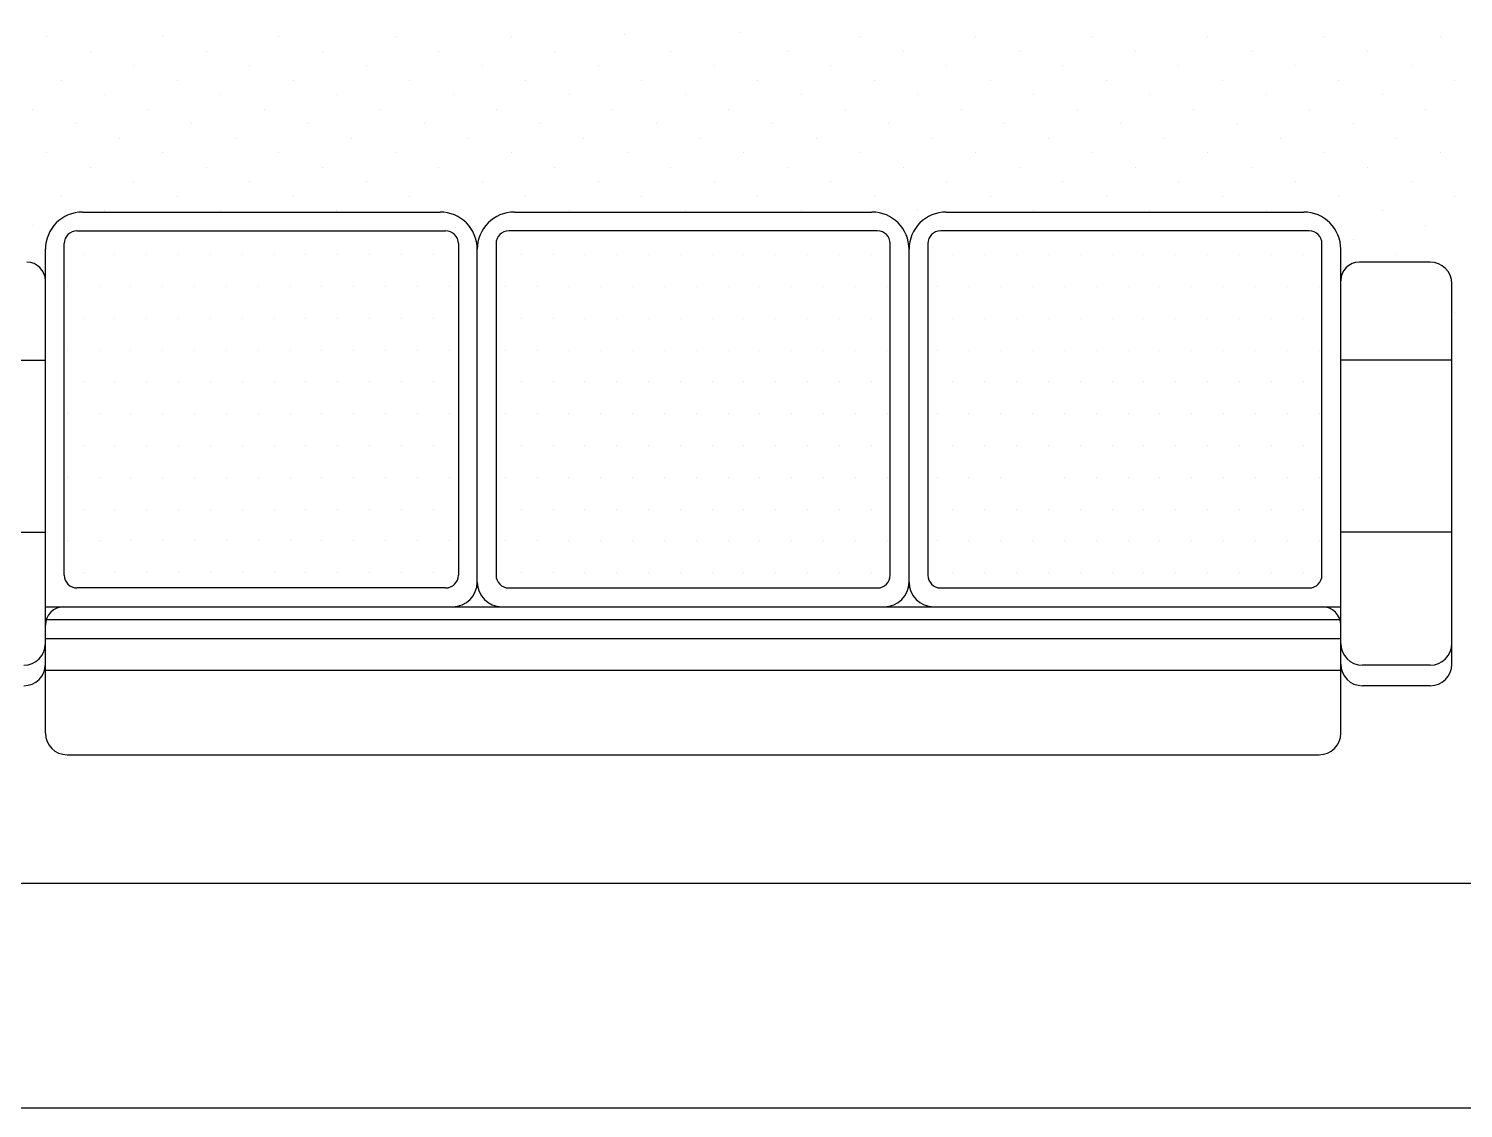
# Model space of a CAD drawing. Header units: inches. Extents: x -0.4 to 42.1, y 14 to 38.8.
# Drawn here: x 22.734 to 24.808, y 13.972 to 15.533 of the extents above; entities that cross this region are included whole.
import ezdxf

# ---------------------------------------------------------------- set-up
doc = ezdxf.new("R2010")
doc.units = ezdxf.units.IN
doc.header["$MEASUREMENT"] = 0
for name, color, linetype in [('02', 2, 'Continuous'), ('4', 4, 'Continuous'), ('kadrbm', 4, 'Continuous')]:
    doc.layers.add(name, color=color, linetype=linetype)

# ---------------------------------------------------------------- blocks, each defined once
blk = doc.blocks.new('kadrbm')
at = {"layer": 'kadrbm', "color": 4}
blk.add_lwpolyline([(0, 0), (0, 24.7972), (21, 24.7972), (21, 0), (0, 0)], close=True, dxfattribs=at)
blk.add_lwpolyline([(20.6631, 0.3257), (20.6631, 24.4603), (0.3369, 24.4603), (0.3369, 0.3257), (20.6631, 0.3257)], dxfattribs=at)

msp = doc.modelspace()

# ---------------------------------------------------------------- linework, layer by layer
at = {"layer": '02'}
for p, q in [((22.8116, 15.2681), (23.3286, 15.2681)), ((23.436, 15.2681), (23.953, 15.2681)), ((24.0604, 15.2681), (24.5774, 15.2681)), ((22.8035, 15.2409), (23.3366, 15.2409)), ((23.9611, 15.2409), (23.4279, 15.2409)), ((24.5855, 15.2409), (24.0523, 15.2409)), ((22.7579, 14.5143), (22.7579, 15.2144)), ((22.7851, 14.7428), (22.7851, 15.2225)), ((23.3551, 15.2225), (23.3551, 14.7428)), ((23.4095, 15.2225), (23.4095, 14.7428)), ((23.9795, 14.7428), (23.9795, 15.2225)), ((24.0067, 14.7329), (24.0067, 15.2144)), ((24.0339, 15.2225), (24.0339, 14.7428)), ((24.6039, 14.7428), (24.6039, 15.2225)), ((24.6311, 14.5143), (24.6311, 15.2144)), ((24.7604, 15.1957), (24.6579, 15.1957)), ((24.7917, 14.6141), (24.7917, 15.1645)), ((22.5973, 15.0538), (22.7579, 15.0538)), ((24.7917, 15.0538), (24.6311, 15.0538)), ((22.5973, 14.8053), (22.7579, 14.8053)), ((24.7917, 14.8053), (24.6311, 14.8053)), ((23.3366, 14.7244), (22.8035, 14.7244)), ((23.4279, 14.7244), (23.9611, 14.7244)), ((24.0523, 14.7244), (24.5855, 14.7244)), ((22.7579, 14.6972), (24.6311, 14.6972)), ((22.7592, 14.6788), (24.6311, 14.6788)), ((22.7579, 14.6512), (24.6311, 14.6512)), ((22.7579, 14.6052), (24.6311, 14.6052)), ((24.7604, 14.6127), (24.6623, 14.6127)), ((24.7604, 14.5829), (24.6623, 14.5829)), ((22.7891, 14.4831), (24.5999, 14.4831))]:
    msp.add_line(p, q, dxfattribs=at)
for centre, radius, start, end in [((22.8116, 15.2144), 0.0537, 90, 180), ((23.3286, 15.2144), 0.0537, 0, 90), ((23.436, 15.2144), 0.0537, 90, 180), ((23.953, 15.2144), 0.0537, 0, 90), ((24.0604, 15.2144), 0.0537, 90, 180), ((24.5774, 15.2144), 0.0537, 0, 90), ((22.8035, 15.2225), 0.0184, 90, 180), ((23.3366, 15.2225), 0.0184, 0, 90), ((23.4279, 15.2225), 0.0184, 90, 180), ((23.9611, 15.2225), 0.0184, 0, 90), ((24.0523, 15.2225), 0.0184, 90, 180), ((24.5855, 15.2225), 0.0184, 0, 90), ((22.731, 15.1688), 0.0268, 0, 90), ((24.6579, 15.1688), 0.0268, 90, 180), ((24.7604, 15.1645), 0.0312, 0, 90), ((22.8035, 14.7428), 0.0184, 180, 270), ((23.3366, 14.7428), 0.0184, 270, 0), ((23.3466, 14.7329), 0.0357, 270, 0), ((23.418, 14.7329), 0.0357, 180, 270), ((23.4279, 14.7428), 0.0184, 180, 270), ((23.9611, 14.7428), 0.0184, 270, 0), ((23.971, 14.7329), 0.0357, 270, 0), ((24.0424, 14.7329), 0.0357, 180, 270), ((24.0523, 14.7428), 0.0184, 180, 270), ((24.5855, 14.7428), 0.0184, 270, 0), ((22.7846, 14.6704), 0.0268, 90, 180), ((24.6043, 14.6704), 0.0268, 0, 90), ((22.7266, 14.6439), 0.0312, 270, 0), ((24.6623, 14.6439), 0.0312, 180, 270), ((24.7604, 14.6439), 0.0312, 270, 0), ((22.7266, 14.6141), 0.0312, 270, 0), ((24.6623, 14.6141), 0.0312, 180, 270), ((24.7604, 14.6141), 0.0312, 270, 0), ((22.7891, 14.5143), 0.0312, 180, 270), ((24.5999, 14.5143), 0.0312, 270, 0)]:
    msp.add_arc(centre, radius, start, end, dxfattribs=at)
at = {"layer": '4'}
for p, q in [((22.7597, 15.5217), (22.7597, 15.5217)), ((22.9276, 15.5217), (22.9276, 15.5217)), ((23.0955, 15.5217), (23.0955, 15.5217)), ((23.2635, 15.5217), (23.2635, 15.5217)), ((23.4314, 15.5217), (23.4314, 15.5217)), ((23.5958, 15.5247), (23.5958, 15.5247)), ((23.7621, 15.5277), (23.7621, 15.5277)), ((23.9352, 15.5217), (23.9352, 15.5217)), ((24.1032, 15.5217), (24.1032, 15.5217)), ((24.2711, 15.5217), (24.2711, 15.5217)), ((24.439, 15.5217), (24.439, 15.5217)), ((24.607, 15.5217), (24.607, 15.5217)), ((24.7749, 15.5217), (24.7749, 15.5217)), ((22.8226, 15.5007), (22.8226, 15.5007)), ((22.9906, 15.5007), (22.9906, 15.5007)), ((23.1585, 15.5007), (23.1585, 15.5007)), ((23.3265, 15.5007), (23.3265, 15.5007)), ((23.4944, 15.5007), (23.4944, 15.5007)), ((23.6623, 15.5007), (23.6623, 15.5007)), ((23.8303, 15.5007), (23.8303, 15.5007)), ((23.9982, 15.5007), (23.9982, 15.5007)), ((24.1661, 15.5007), (24.1661, 15.5007)), ((24.3341, 15.5007), (24.3341, 15.5007)), ((24.502, 15.5007), (24.502, 15.5007)), ((24.67, 15.5007), (24.67, 15.5007)), ((22.8856, 15.4797), (22.8856, 15.4797)), ((23.0536, 15.4797), (23.0536, 15.4797)), ((23.2215, 15.4797), (23.2215, 15.4797)), ((23.3894, 15.4797), (23.3894, 15.4797)), ((23.5574, 15.4797), (23.5574, 15.4797)), ((23.7253, 15.4797), (23.7253, 15.4797)), ((23.8932, 15.4797), (23.8932, 15.4797)), ((24.0612, 15.4797), (24.0612, 15.4797)), ((24.2291, 15.4797), (24.2291, 15.4797)), ((24.3971, 15.4797), (24.3971, 15.4797)), ((24.565, 15.4797), (24.565, 15.4797)), ((24.7329, 15.4797), (24.7329, 15.4797)), ((22.7807, 15.4587), (22.7807, 15.4587)), ((22.9486, 15.4587), (22.9486, 15.4587)), ((23.1165, 15.4587), (23.1165, 15.4587)), ((23.2845, 15.4587), (23.2845, 15.4587)), ((23.4524, 15.4587), (23.4524, 15.4587)), ((23.6203, 15.4587), (23.6203, 15.4587)), ((23.7883, 15.4587), (23.7883, 15.4587)), ((23.9562, 15.4587), (23.9562, 15.4587)), ((24.1242, 15.4587), (24.1242, 15.4587)), ((24.2921, 15.4587), (24.2921, 15.4587)), ((24.46, 15.4587), (24.46, 15.4587)), ((24.628, 15.4587), (24.628, 15.4587)), ((24.7959, 15.4587), (24.7959, 15.4587)), ((22.8436, 15.4377), (22.8436, 15.4377)), ((23.0116, 15.4377), (23.0116, 15.4377)), ((23.1795, 15.4377), (23.1795, 15.4377)), ((23.3474, 15.4377), (23.3474, 15.4377)), ((23.5154, 15.4377), (23.5154, 15.4377)), ((23.6833, 15.4377), (23.6833, 15.4377)), ((23.8513, 15.4377), (23.8513, 15.4377)), ((24.0192, 15.4377), (24.0192, 15.4377)), ((24.1871, 15.4377), (24.1871, 15.4377)), ((24.3551, 15.4377), (24.3551, 15.4377)), ((24.523, 15.4377), (24.523, 15.4377)), ((24.691, 15.4377), (24.691, 15.4377)), ((22.7387, 15.4167), (22.7387, 15.4167)), ((22.9066, 15.4167), (22.9066, 15.4167)), ((23.0745, 15.4167), (23.0745, 15.4167)), ((23.2425, 15.4167), (23.2425, 15.4167)), ((23.4104, 15.4167), (23.4104, 15.4167)), ((23.5784, 15.4167), (23.5784, 15.4167)), ((23.7463, 15.4167), (23.7463, 15.4167)), ((23.9142, 15.4167), (23.9142, 15.4167)), ((24.0822, 15.4167), (24.0822, 15.4167)), ((24.2501, 15.4167), (24.2501, 15.4167)), ((24.4181, 15.4167), (24.4181, 15.4167)), ((24.586, 15.4167), (24.586, 15.4167)), ((24.7539, 15.4167), (24.7539, 15.4167)), ((22.8017, 15.3957), (22.8017, 15.3957)), ((22.9696, 15.3957), (22.9696, 15.3957)), ((23.1375, 15.3957), (23.1375, 15.3957)), ((23.3055, 15.3957), (23.3055, 15.3957)), ((23.4734, 15.3957), (23.4734, 15.3957)), ((23.6413, 15.3957), (23.6413, 15.3957)), ((23.8093, 15.3957), (23.8093, 15.3957)), ((23.9772, 15.3957), (23.9772, 15.3957)), ((24.1452, 15.3957), (24.1452, 15.3957)), ((24.3131, 15.3957), (24.3131, 15.3957)), ((24.481, 15.3957), (24.481, 15.3957)), ((24.649, 15.3957), (24.649, 15.3957)), ((22.8646, 15.3747), (22.8646, 15.3747)), ((23.0326, 15.3747), (23.0326, 15.3747)), ((23.2005, 15.3747), (23.2005, 15.3747)), ((23.3684, 15.3747), (23.3684, 15.3747)), ((23.5364, 15.3747), (23.5364, 15.3747)), ((23.7043, 15.3747), (23.7043, 15.3747)), ((23.8723, 15.3747), (23.8723, 15.3747)), ((24.0402, 15.3747), (24.0402, 15.3747)), ((24.2081, 15.3747), (24.2081, 15.3747)), ((24.3761, 15.3747), (24.3761, 15.3747)), ((24.544, 15.3747), (24.544, 15.3747)), ((24.7119, 15.3747), (24.7119, 15.3747)), ((22.7597, 15.3537), (22.7597, 15.3537)), ((22.9276, 15.3537), (22.9276, 15.3537)), ((23.0955, 15.3537), (23.0955, 15.3537)), ((23.2635, 15.3537), (23.2635, 15.3537)), ((23.4314, 15.3537), (23.4314, 15.3537)), ((23.5994, 15.3537), (23.5994, 15.3537)), ((23.7673, 15.3537), (23.7673, 15.3537)), ((23.9352, 15.3537), (23.9352, 15.3537)), ((24.1032, 15.3537), (24.1032, 15.3537)), ((24.2711, 15.3537), (24.2711, 15.3537)), ((24.439, 15.3537), (24.439, 15.3537)), ((24.607, 15.3537), (24.607, 15.3537)), ((24.7749, 15.3537), (24.7749, 15.3537)), ((22.8226, 15.3327), (22.8226, 15.3327)), ((22.9906, 15.3327), (22.9906, 15.3327)), ((23.1585, 15.3327), (23.1585, 15.3327)), ((23.3265, 15.3327), (23.3265, 15.3327)), ((23.4944, 15.3327), (23.4944, 15.3327)), ((23.6623, 15.3327), (23.6623, 15.3327)), ((23.8303, 15.3327), (23.8303, 15.3327)), ((23.9982, 15.3327), (23.9982, 15.3327)), ((24.1661, 15.3327), (24.1661, 15.3327)), ((24.3341, 15.3327), (24.3341, 15.3327)), ((24.502, 15.3327), (24.502, 15.3327)), ((24.67, 15.3327), (24.67, 15.3327)), ((22.8856, 15.3117), (22.8856, 15.3117)), ((23.0536, 15.3117), (23.0536, 15.3117)), ((23.2215, 15.3117), (23.2215, 15.3117)), ((23.3894, 15.3117), (23.3894, 15.3117)), ((23.5574, 15.3117), (23.5574, 15.3117)), ((23.7253, 15.3117), (23.7253, 15.3117)), ((23.8932, 15.3117), (23.8932, 15.3117)), ((24.0612, 15.3117), (24.0612, 15.3117)), ((24.2291, 15.3117), (24.2291, 15.3117)), ((24.3971, 15.3117), (24.3971, 15.3117)), ((24.565, 15.3117), (24.565, 15.3117)), ((24.7329, 15.3117), (24.7329, 15.3117)), ((22.7807, 15.2907), (22.7807, 15.2907)), ((22.9486, 15.2907), (22.9486, 15.2907)), ((23.1165, 15.2907), (23.1165, 15.2907)), ((23.2845, 15.2907), (23.2845, 15.2907)), ((23.4524, 15.2907), (23.4524, 15.2907)), ((23.6203, 15.2907), (23.6203, 15.2907)), ((23.7883, 15.2907), (23.7883, 15.2907)), ((23.9562, 15.2907), (23.9562, 15.2907)), ((24.1242, 15.2907), (24.1242, 15.2907)), ((24.2921, 15.2907), (24.2921, 15.2907)), ((24.46, 15.2907), (24.46, 15.2907)), ((24.628, 15.2907), (24.628, 15.2907)), ((24.7959, 15.2907), (24.7959, 15.2907)), ((22.8436, 15.2697), (22.8436, 15.2697)), ((23.0116, 15.2697), (23.0116, 15.2697)), ((23.1795, 15.2697), (23.1795, 15.2697)), ((23.3474, 15.2697), (23.3474, 15.2697)), ((23.5154, 15.2697), (23.5154, 15.2697)), ((23.6833, 15.2697), (23.6833, 15.2697)), ((23.8513, 15.2697), (23.8513, 15.2697)), ((24.0192, 15.2697), (24.0192, 15.2697)), ((24.1871, 15.2697), (24.1871, 15.2697)), ((24.3551, 15.2697), (24.3551, 15.2697)), ((24.523, 15.2697), (24.523, 15.2697)), ((24.691, 15.2697), (24.691, 15.2697)), ((22.7387, 15.2488), (22.7387, 15.2488)), ((24.7539, 15.2488), (24.7539, 15.2488)), ((24.649, 15.2278), (24.649, 15.2278)), ((23.3823, 14.7329), (23.3823, 15.2144)), ((24.7119, 15.2068), (24.7119, 15.2068)), ((22.8124, 15.2065), (22.8124, 15.2065)), ((22.8584, 15.2065), (22.8584, 15.2065)), ((22.9045, 15.2065), (22.9045, 15.2065)), ((22.9505, 15.2065), (22.9505, 15.2065)), ((22.9965, 15.2065), (22.9965, 15.2065)), ((23.0426, 15.2065), (23.0426, 15.2065)), ((23.0886, 15.2065), (23.0886, 15.2065)), ((23.1346, 15.2065), (23.1346, 15.2065)), ((23.1806, 15.2065), (23.1806, 15.2065)), ((23.2267, 15.2065), (23.2267, 15.2065)), ((23.2727, 15.2065), (23.2727, 15.2065)), ((23.3187, 15.2065), (23.3187, 15.2065)), ((23.4458, 15.2065), (23.4458, 15.2065)), ((23.4919, 15.2065), (23.4919, 15.2065)), ((23.5379, 15.2065), (23.5379, 15.2065)), ((23.5839, 15.2065), (23.5839, 15.2065)), ((23.6299, 15.2065), (23.6299, 15.2065)), ((23.676, 15.2065), (23.676, 15.2065)), ((23.722, 15.2065), (23.722, 15.2065)), ((23.768, 15.2065), (23.768, 15.2065)), ((23.814, 15.2065), (23.814, 15.2065)), ((23.8601, 15.2065), (23.8601, 15.2065)), ((23.9061, 15.2065), (23.9061, 15.2065)), ((23.9521, 15.2065), (23.9521, 15.2065)), ((24.0702, 15.2065), (24.0702, 15.2065)), ((24.1163, 15.2065), (24.1163, 15.2065)), ((24.1623, 15.2065), (24.1623, 15.2065)), ((24.2083, 15.2065), (24.2083, 15.2065)), ((24.2543, 15.2065), (24.2543, 15.2065)), ((24.3004, 15.2065), (24.3004, 15.2065)), ((24.3464, 15.2065), (24.3464, 15.2065)), ((24.3924, 15.2065), (24.3924, 15.2065)), ((24.4385, 15.2065), (24.4385, 15.2065)), ((24.4845, 15.2065), (24.4845, 15.2065)), ((24.5305, 15.2065), (24.5305, 15.2065)), ((24.5765, 15.2065), (24.5765, 15.2065)), ((22.7894, 15.1605), (22.7894, 15.1605)), ((22.8354, 15.1605), (22.8354, 15.1605)), ((22.8815, 15.1605), (22.8815, 15.1605)), ((22.9275, 15.1605), (22.9275, 15.1605)), ((22.9735, 15.1605), (22.9735, 15.1605)), ((23.0195, 15.1605), (23.0195, 15.1605)), ((23.0656, 15.1605), (23.0656, 15.1605)), ((23.1116, 15.1605), (23.1116, 15.1605)), ((23.1576, 15.1605), (23.1576, 15.1605)), ((23.2036, 15.1605), (23.2036, 15.1605)), ((23.2497, 15.1605), (23.2497, 15.1605)), ((23.2957, 15.1605), (23.2957, 15.1605)), ((23.3417, 15.1605), (23.3417, 15.1605)), ((23.4228, 15.1605), (23.4228, 15.1605)), ((23.4688, 15.1605), (23.4688, 15.1605)), ((23.5149, 15.1605), (23.5149, 15.1605)), ((23.5609, 15.1605), (23.5609, 15.1605)), ((23.6069, 15.1605), (23.6069, 15.1605)), ((23.6529, 15.1605), (23.6529, 15.1605)), ((23.699, 15.1605), (23.699, 15.1605)), ((23.745, 15.1605), (23.745, 15.1605)), ((23.791, 15.1605), (23.791, 15.1605)), ((23.8371, 15.1605), (23.8371, 15.1605)), ((23.8831, 15.1605), (23.8831, 15.1605)), ((23.9291, 15.1605), (23.9291, 15.1605)), ((23.9751, 15.1605), (23.9751, 15.1605)), ((24.0472, 15.1605), (24.0472, 15.1605)), ((24.0932, 15.1605), (24.0932, 15.1605)), ((24.1393, 15.1605), (24.1393, 15.1605)), ((24.1853, 15.1605), (24.1853, 15.1605)), ((24.2313, 15.1605), (24.2313, 15.1605)), ((24.2774, 15.1605), (24.2774, 15.1605)), ((24.3234, 15.1605), (24.3234, 15.1605)), ((24.3694, 15.1605), (24.3694, 15.1605)), ((24.4154, 15.1605), (24.4154, 15.1605)), ((24.4615, 15.1605), (24.4615, 15.1605)), ((24.5075, 15.1605), (24.5075, 15.1605)), ((24.5535, 15.1605), (24.5535, 15.1605)), ((24.5996, 15.1605), (24.5996, 15.1605)), ((22.8124, 15.1145), (22.8124, 15.1145)), ((22.8584, 15.1145), (22.8584, 15.1145)), ((22.9045, 15.1145), (22.9045, 15.1145)), ((22.9505, 15.1145), (22.9505, 15.1145)), ((22.9965, 15.1145), (22.9965, 15.1145)), ((23.0426, 15.1145), (23.0426, 15.1145)), ((23.0886, 15.1145), (23.0886, 15.1145)), ((23.1346, 15.1145), (23.1346, 15.1145)), ((23.1806, 15.1145), (23.1806, 15.1145)), ((23.2267, 15.1145), (23.2267, 15.1145)), ((23.2727, 15.1145), (23.2727, 15.1145)), ((23.3187, 15.1145), (23.3187, 15.1145)), ((23.4458, 15.1145), (23.4458, 15.1145)), ((23.4919, 15.1145), (23.4919, 15.1145)), ((23.5379, 15.1145), (23.5379, 15.1145)), ((23.5839, 15.1145), (23.5839, 15.1145)), ((23.6299, 15.1145), (23.6299, 15.1145)), ((23.676, 15.1145), (23.676, 15.1145)), ((23.722, 15.1145), (23.722, 15.1145)), ((23.768, 15.1145), (23.768, 15.1145)), ((23.814, 15.1145), (23.814, 15.1145)), ((23.8601, 15.1145), (23.8601, 15.1145)), ((23.9061, 15.1145), (23.9061, 15.1145)), ((23.9521, 15.1145), (23.9521, 15.1145)), ((24.0702, 15.1145), (24.0702, 15.1145)), ((24.1163, 15.1145), (24.1163, 15.1145)), ((24.1623, 15.1145), (24.1623, 15.1145)), ((24.2083, 15.1145), (24.2083, 15.1145)), ((24.2543, 15.1145), (24.2543, 15.1145)), ((24.3004, 15.1145), (24.3004, 15.1145)), ((24.3464, 15.1145), (24.3464, 15.1145)), ((24.3924, 15.1145), (24.3924, 15.1145)), ((24.4385, 15.1145), (24.4385, 15.1145)), ((24.4845, 15.1145), (24.4845, 15.1145)), ((24.5305, 15.1145), (24.5305, 15.1145)), ((24.5765, 15.1145), (24.5765, 15.1145)), ((24.7959, 15.1228), (24.7959, 15.1228)), ((22.7894, 15.0684), (22.7894, 15.0684)), ((22.8354, 15.0684), (22.8354, 15.0684)), ((22.8815, 15.0684), (22.8815, 15.0684)), ((22.9275, 15.0684), (22.9275, 15.0684)), ((22.9735, 15.0684), (22.9735, 15.0684)), ((23.0195, 15.0684), (23.0195, 15.0684)), ((23.0656, 15.0684), (23.0656, 15.0684)), ((23.1116, 15.0684), (23.1116, 15.0684)), ((23.1576, 15.0684), (23.1576, 15.0684)), ((23.2036, 15.0684), (23.2036, 15.0684)), ((23.2497, 15.0684), (23.2497, 15.0684)), ((23.2957, 15.0684), (23.2957, 15.0684)), ((23.3417, 15.0684), (23.3417, 15.0684)), ((23.4228, 15.0684), (23.4228, 15.0684)), ((23.4688, 15.0684), (23.4688, 15.0684)), ((23.5149, 15.0684), (23.5149, 15.0684)), ((23.5609, 15.0684), (23.5609, 15.0684)), ((23.6069, 15.0684), (23.6069, 15.0684)), ((23.6529, 15.0684), (23.6529, 15.0684)), ((23.699, 15.0684), (23.699, 15.0684)), ((23.745, 15.0684), (23.745, 15.0684)), ((23.791, 15.0684), (23.791, 15.0684)), ((23.8371, 15.0684), (23.8371, 15.0684)), ((23.8831, 15.0684), (23.8831, 15.0684)), ((23.9291, 15.0684), (23.9291, 15.0684)), ((23.9751, 15.0684), (23.9751, 15.0684)), ((24.0472, 15.0684), (24.0472, 15.0684)), ((24.0932, 15.0684), (24.0932, 15.0684)), ((24.1393, 15.0684), (24.1393, 15.0684)), ((24.1853, 15.0684), (24.1853, 15.0684)), ((24.2313, 15.0684), (24.2313, 15.0684)), ((24.2774, 15.0684), (24.2774, 15.0684)), ((24.3234, 15.0684), (24.3234, 15.0684)), ((24.3694, 15.0684), (24.3694, 15.0684)), ((24.4154, 15.0684), (24.4154, 15.0684)), ((24.4615, 15.0684), (24.4615, 15.0684)), ((24.5075, 15.0684), (24.5075, 15.0684)), ((24.5535, 15.0684), (24.5535, 15.0684)), ((24.5996, 15.0684), (24.5996, 15.0684)), ((22.8124, 15.0224), (22.8124, 15.0224)), ((22.8584, 15.0224), (22.8584, 15.0224)), ((22.9045, 15.0224), (22.9045, 15.0224)), ((22.9505, 15.0224), (22.9505, 15.0224)), ((22.9965, 15.0224), (22.9965, 15.0224)), ((23.0426, 15.0224), (23.0426, 15.0224)), ((23.0886, 15.0224), (23.0886, 15.0224)), ((23.1346, 15.0224), (23.1346, 15.0224)), ((23.1806, 15.0224), (23.1806, 15.0224)), ((23.2267, 15.0224), (23.2267, 15.0224)), ((23.2727, 15.0224), (23.2727, 15.0224)), ((23.3187, 15.0224), (23.3187, 15.0224)), ((23.4458, 15.0224), (23.4458, 15.0224)), ((23.4919, 15.0224), (23.4919, 15.0224)), ((23.5379, 15.0224), (23.5379, 15.0224)), ((23.5839, 15.0224), (23.5839, 15.0224)), ((23.6299, 15.0224), (23.6299, 15.0224)), ((23.676, 15.0224), (23.676, 15.0224)), ((23.722, 15.0224), (23.722, 15.0224)), ((23.768, 15.0224), (23.768, 15.0224)), ((23.814, 15.0224), (23.814, 15.0224)), ((23.8601, 15.0224), (23.8601, 15.0224)), ((23.9061, 15.0224), (23.9061, 15.0224)), ((23.9521, 15.0224), (23.9521, 15.0224)), ((24.0702, 15.0224), (24.0702, 15.0224)), ((24.1163, 15.0224), (24.1163, 15.0224)), ((24.1623, 15.0224), (24.1623, 15.0224)), ((24.2083, 15.0224), (24.2083, 15.0224)), ((24.2543, 15.0224), (24.2543, 15.0224)), ((24.3004, 15.0224), (24.3004, 15.0224)), ((24.3464, 15.0224), (24.3464, 15.0224)), ((24.3924, 15.0224), (24.3924, 15.0224)), ((24.4385, 15.0224), (24.4385, 15.0224)), ((24.4845, 15.0224), (24.4845, 15.0224)), ((24.5305, 15.0224), (24.5305, 15.0224)), ((24.5765, 15.0224), (24.5765, 15.0224)), ((22.7894, 14.9764), (22.7894, 14.9764)), ((22.8354, 14.9764), (22.8354, 14.9764)), ((22.8815, 14.9764), (22.8815, 14.9764)), ((22.9275, 14.9764), (22.9275, 14.9764)), ((22.9735, 14.9764), (22.9735, 14.9764)), ((23.0195, 14.9764), (23.0195, 14.9764)), ((23.0656, 14.9764), (23.0656, 14.9764)), ((23.1116, 14.9764), (23.1116, 14.9764)), ((23.1576, 14.9764), (23.1576, 14.9764)), ((23.2036, 14.9764), (23.2036, 14.9764)), ((23.2497, 14.9764), (23.2497, 14.9764)), ((23.2957, 14.9764), (23.2957, 14.9764)), ((23.3417, 14.9764), (23.3417, 14.9764)), ((23.4228, 14.9764), (23.4228, 14.9764)), ((23.4688, 14.9764), (23.4688, 14.9764)), ((23.5149, 14.9764), (23.5149, 14.9764)), ((23.5609, 14.9764), (23.5609, 14.9764)), ((23.6069, 14.9764), (23.6069, 14.9764)), ((23.6529, 14.9764), (23.6529, 14.9764)), ((23.699, 14.9764), (23.699, 14.9764)), ((23.745, 14.9764), (23.745, 14.9764)), ((23.791, 14.9764), (23.791, 14.9764)), ((23.8371, 14.9764), (23.8371, 14.9764)), ((23.8831, 14.9764), (23.8831, 14.9764)), ((23.9291, 14.9764), (23.9291, 14.9764)), ((23.9751, 14.9764), (23.9751, 14.9764)), ((24.0472, 14.9764), (24.0472, 14.9764)), ((24.0932, 14.9764), (24.0932, 14.9764)), ((24.1393, 14.9764), (24.1393, 14.9764)), ((24.1853, 14.9764), (24.1853, 14.9764)), ((24.2313, 14.9764), (24.2313, 14.9764)), ((24.2774, 14.9764), (24.2774, 14.9764)), ((24.3234, 14.9764), (24.3234, 14.9764)), ((24.3694, 14.9764), (24.3694, 14.9764)), ((24.4154, 14.9764), (24.4154, 14.9764)), ((24.4615, 14.9764), (24.4615, 14.9764)), ((24.5075, 14.9764), (24.5075, 14.9764)), ((24.5535, 14.9764), (24.5535, 14.9764)), ((24.5996, 14.9764), (24.5996, 14.9764)), ((22.8124, 14.9303), (22.8124, 14.9303)), ((22.8584, 14.9303), (22.8584, 14.9303)), ((22.9045, 14.9303), (22.9045, 14.9303)), ((22.9505, 14.9303), (22.9505, 14.9303)), ((22.9965, 14.9303), (22.9965, 14.9303)), ((23.0426, 14.9303), (23.0426, 14.9303)), ((23.0886, 14.9303), (23.0886, 14.9303)), ((23.1346, 14.9303), (23.1346, 14.9303)), ((23.1806, 14.9303), (23.1806, 14.9303)), ((23.2267, 14.9303), (23.2267, 14.9303)), ((23.2727, 14.9303), (23.2727, 14.9303)), ((23.3187, 14.9303), (23.3187, 14.9303)), ((23.4458, 14.9303), (23.4458, 14.9303)), ((23.4919, 14.9303), (23.4919, 14.9303)), ((23.5379, 14.9303), (23.5379, 14.9303)), ((23.5839, 14.9303), (23.5839, 14.9303)), ((23.6299, 14.9303), (23.6299, 14.9303)), ((23.676, 14.9303), (23.676, 14.9303)), ((23.722, 14.9303), (23.722, 14.9303)), ((23.768, 14.9303), (23.768, 14.9303)), ((23.814, 14.9303), (23.814, 14.9303)), ((23.8601, 14.9303), (23.8601, 14.9303)), ((23.9061, 14.9303), (23.9061, 14.9303)), ((23.9521, 14.9303), (23.9521, 14.9303)), ((24.0702, 14.9303), (24.0702, 14.9303)), ((24.1163, 14.9303), (24.1163, 14.9303)), ((24.1623, 14.9303), (24.1623, 14.9303)), ((24.2083, 14.9303), (24.2083, 14.9303)), ((24.2543, 14.9303), (24.2543, 14.9303)), ((24.3004, 14.9303), (24.3004, 14.9303)), ((24.3464, 14.9303), (24.3464, 14.9303)), ((24.3924, 14.9303), (24.3924, 14.9303)), ((24.4385, 14.9303), (24.4385, 14.9303)), ((24.4845, 14.9303), (24.4845, 14.9303)), ((24.5305, 14.9303), (24.5305, 14.9303)), ((24.5765, 14.9303), (24.5765, 14.9303)), ((22.7894, 14.8843), (22.7894, 14.8843)), ((22.8354, 14.8843), (22.8354, 14.8843)), ((22.8815, 14.8843), (22.8815, 14.8843)), ((22.9275, 14.8843), (22.9275, 14.8843)), ((22.9735, 14.8843), (22.9735, 14.8843)), ((23.0195, 14.8843), (23.0195, 14.8843)), ((23.0656, 14.8843), (23.0656, 14.8843)), ((23.1116, 14.8843), (23.1116, 14.8843)), ((23.1576, 14.8843), (23.1576, 14.8843)), ((23.2036, 14.8843), (23.2036, 14.8843)), ((23.2497, 14.8843), (23.2497, 14.8843)), ((23.2957, 14.8843), (23.2957, 14.8843)), ((23.3417, 14.8843), (23.3417, 14.8843)), ((23.4228, 14.8843), (23.4228, 14.8843)), ((23.4688, 14.8843), (23.4688, 14.8843)), ((23.5149, 14.8843), (23.5149, 14.8843)), ((23.5609, 14.8843), (23.5609, 14.8843)), ((23.6069, 14.8843), (23.6069, 14.8843)), ((23.6529, 14.8843), (23.6529, 14.8843)), ((23.699, 14.8843), (23.699, 14.8843)), ((23.745, 14.8843), (23.745, 14.8843)), ((23.791, 14.8843), (23.791, 14.8843)), ((23.8371, 14.8843), (23.8371, 14.8843)), ((23.8831, 14.8843), (23.8831, 14.8843)), ((23.9291, 14.8843), (23.9291, 14.8843)), ((23.9751, 14.8843), (23.9751, 14.8843)), ((24.0472, 14.8843), (24.0472, 14.8843)), ((24.0932, 14.8843), (24.0932, 14.8843)), ((24.1393, 14.8843), (24.1393, 14.8843)), ((24.2313, 14.8843), (24.2313, 14.8843)), ((24.2774, 14.8843), (24.2774, 14.8843)), ((24.3234, 14.8843), (24.3234, 14.8843)), ((24.3694, 14.8843), (24.3694, 14.8843)), ((24.4154, 14.8843), (24.4154, 14.8843)), ((24.4615, 14.8843), (24.4615, 14.8843)), ((24.5075, 14.8843), (24.5075, 14.8843)), ((24.5535, 14.8843), (24.5535, 14.8843)), ((24.5996, 14.8843), (24.5996, 14.8843)), ((22.8124, 14.8383), (22.8124, 14.8383)), ((22.8584, 14.8383), (22.8584, 14.8383)), ((22.9045, 14.8383), (22.9045, 14.8383)), ((22.9505, 14.8383), (22.9505, 14.8383)), ((22.9965, 14.8383), (22.9965, 14.8383)), ((23.0426, 14.8383), (23.0426, 14.8383)), ((23.0886, 14.8383), (23.0886, 14.8383)), ((23.1346, 14.8383), (23.1346, 14.8383)), ((23.1806, 14.8383), (23.1806, 14.8383)), ((23.2267, 14.8383), (23.2267, 14.8383)), ((23.2727, 14.8383), (23.2727, 14.8383)), ((23.3187, 14.8383), (23.3187, 14.8383)), ((23.4458, 14.8383), (23.4458, 14.8383)), ((23.4919, 14.8383), (23.4919, 14.8383)), ((23.5379, 14.8383), (23.5379, 14.8383)), ((23.5839, 14.8383), (23.5839, 14.8383)), ((23.6299, 14.8383), (23.6299, 14.8383)), ((23.676, 14.8383), (23.676, 14.8383)), ((23.722, 14.8383), (23.722, 14.8383)), ((23.768, 14.8383), (23.768, 14.8383)), ((23.814, 14.8383), (23.814, 14.8383)), ((23.8601, 14.8383), (23.8601, 14.8383)), ((23.9061, 14.8383), (23.9061, 14.8383)), ((23.9521, 14.8383), (23.9521, 14.8383)), ((24.0702, 14.8383), (24.0702, 14.8383)), ((24.1163, 14.8383), (24.1163, 14.8383)), ((24.1623, 14.8383), (24.1623, 14.8383)), ((24.2083, 14.8383), (24.2083, 14.8383)), ((24.2543, 14.8383), (24.2543, 14.8383)), ((24.3004, 14.8383), (24.3004, 14.8383)), ((24.3464, 14.8383), (24.3464, 14.8383)), ((24.3924, 14.8383), (24.3924, 14.8383)), ((24.4385, 14.8383), (24.4385, 14.8383)), ((24.4845, 14.8383), (24.4845, 14.8383)), ((24.5305, 14.8383), (24.5305, 14.8383)), ((24.5765, 14.8383), (24.5765, 14.8383)), ((22.7894, 14.7923), (22.7894, 14.7923)), ((22.8354, 14.7923), (22.8354, 14.7923)), ((22.8815, 14.7923), (22.8815, 14.7923)), ((22.9275, 14.7923), (22.9275, 14.7923)), ((22.9735, 14.7923), (22.9735, 14.7923)), ((23.0195, 14.7923), (23.0195, 14.7923)), ((23.0656, 14.7923), (23.0656, 14.7923)), ((23.1116, 14.7923), (23.1116, 14.7923)), ((23.1576, 14.7923), (23.1576, 14.7923)), ((23.2036, 14.7923), (23.2036, 14.7923)), ((23.2497, 14.7923), (23.2497, 14.7923)), ((23.2957, 14.7923), (23.2957, 14.7923)), ((23.3417, 14.7923), (23.3417, 14.7923)), ((23.4228, 14.7923), (23.4228, 14.7923)), ((23.4688, 14.7923), (23.4688, 14.7923)), ((23.5149, 14.7923), (23.5149, 14.7923)), ((23.5609, 14.7923), (23.5609, 14.7923)), ((23.6069, 14.7923), (23.6069, 14.7923)), ((23.6529, 14.7923), (23.6529, 14.7923)), ((23.699, 14.7923), (23.699, 14.7923)), ((23.745, 14.7923), (23.745, 14.7923)), ((23.791, 14.7923), (23.791, 14.7923)), ((23.8371, 14.7923), (23.8371, 14.7923)), ((23.8831, 14.7923), (23.8831, 14.7923)), ((23.9291, 14.7923), (23.9291, 14.7923)), ((23.9751, 14.7923), (23.9751, 14.7923)), ((24.0472, 14.7923), (24.0472, 14.7923)), ((24.0932, 14.7923), (24.0932, 14.7923)), ((24.1393, 14.7923), (24.1393, 14.7923)), ((24.1853, 14.7923), (24.1853, 14.7923)), ((24.2313, 14.7923), (24.2313, 14.7923)), ((24.2774, 14.7923), (24.2774, 14.7923)), ((24.3234, 14.7923), (24.3234, 14.7923)), ((24.3694, 14.7923), (24.3694, 14.7923)), ((24.4154, 14.7923), (24.4154, 14.7923)), ((24.4615, 14.7923), (24.4615, 14.7923)), ((24.5075, 14.7923), (24.5075, 14.7923)), ((24.5535, 14.7923), (24.5535, 14.7923)), ((24.5996, 14.7923), (24.5996, 14.7923)), ((22.8124, 14.7462), (22.8124, 14.7462)), ((22.8584, 14.7462), (22.8584, 14.7462)), ((22.9045, 14.7462), (22.9045, 14.7462)), ((22.9505, 14.7462), (22.9505, 14.7462)), ((22.9965, 14.7462), (22.9965, 14.7462)), ((23.0426, 14.7462), (23.0426, 14.7462)), ((23.0886, 14.7462), (23.0886, 14.7462)), ((23.1346, 14.7462), (23.1346, 14.7462)), ((23.1806, 14.7462), (23.1806, 14.7462)), ((23.2267, 14.7462), (23.2267, 14.7462)), ((23.2727, 14.7462), (23.2727, 14.7462)), ((23.3187, 14.7462), (23.3187, 14.7462)), ((23.4458, 14.7462), (23.4458, 14.7462)), ((23.4919, 14.7462), (23.4919, 14.7462)), ((23.5379, 14.7462), (23.5379, 14.7462)), ((23.5839, 14.7462), (23.5839, 14.7462)), ((23.6299, 14.7462), (23.6299, 14.7462)), ((23.676, 14.7462), (23.676, 14.7462)), ((23.722, 14.7462), (23.722, 14.7462)), ((23.768, 14.7462), (23.768, 14.7462)), ((23.814, 14.7462), (23.814, 14.7462)), ((23.8601, 14.7462), (23.8601, 14.7462)), ((23.9061, 14.7462), (23.9061, 14.7462)), ((23.9521, 14.7462), (23.9521, 14.7462)), ((24.0702, 14.7462), (24.0702, 14.7462)), ((24.1163, 14.7462), (24.1163, 14.7462)), ((24.1623, 14.7462), (24.1623, 14.7462)), ((24.2083, 14.7462), (24.2083, 14.7462)), ((24.2543, 14.7462), (24.2543, 14.7462)), ((24.3004, 14.7462), (24.3004, 14.7462)), ((24.3464, 14.7462), (24.3464, 14.7462)), ((24.3924, 14.7462), (24.3924, 14.7462)), ((24.4385, 14.7462), (24.4385, 14.7462)), ((24.4845, 14.7462), (24.4845, 14.7462)), ((24.5305, 14.7462), (24.5305, 14.7462)), ((24.5765, 14.7462), (24.5765, 14.7462))]:
    msp.add_line(p, q, dxfattribs=at)

# ---------------------------------------------------------------- block references
at = {"layer": 'kadrbm'}
msp.add_blockref('kadrbm', (21.0999, 13.9716), dxfattribs=at)

doc.saveas('drawing.dxf')
